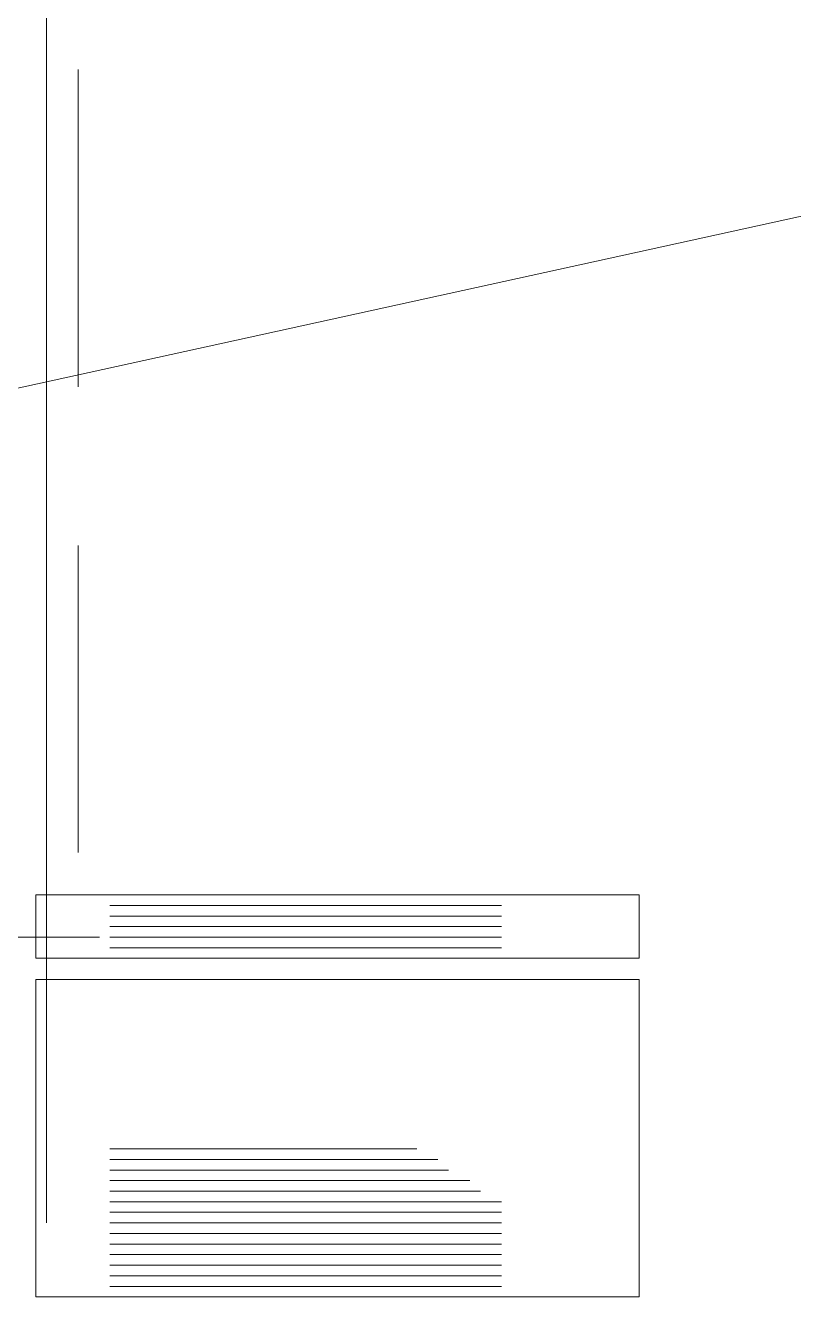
# Model space of a CAD drawing. Header units: metres. Extents: x 1 to 213, y 1 to 147.
# Drawn here: x 84.674 to 85.442, y 98.441 to 99.707 of the extents above; entities that cross this region are included whole.
import ezdxf

# ---------------------------------------------------------------- set-up
doc = ezdxf.new("R2010")
doc.units = ezdxf.units.M
doc.layers.add('00-BASE-ARQUITECTURA', color=8, linetype='Continuous', lineweight=0, plot=False)

msp = doc.modelspace()

# ---------------------------------------------------------------- linework, layer by layer
at = {"layer": '00-BASE-ARQUITECTURA'}
for points in [[(84.6949, 98.5096), (84.6949, 101.0073), (80.4615, 101.0073), (80.5144, 101.0073), (74.0798, 101.0073), (74.0269, 101.0073), (70.6402, 100.9861), (70.6402, 100.0442)], [(81.922, 98.7424), (88.7694, 100.2453)], [(84.7266, 99.3457), (84.7266, 99.6632)], [(84.7266, 98.88), (84.7266, 99.187)], [(84.7583, 98.8377), (84.7689, 98.8377), (84.7795, 98.8377), (84.7901, 98.8377), (84.8007, 98.8377), (84.8113, 98.8377), (84.8218, 98.8377), (84.8324, 98.8377), (84.843, 98.8377), (84.8536, 98.8377), (84.8642, 98.8377), (84.8748, 98.8377), (84.8853, 98.8377), (84.8959, 98.8377), (84.9065, 98.8377), (84.9171, 98.8377), (84.9277, 98.8377), (84.9383, 98.8377), (84.9489, 98.8377), (84.9594, 98.8377), (84.97, 98.8377), (84.9806, 98.8377), (84.9912, 98.8377), (85.0018, 98.8377), (85.0123, 98.8377), (85.0229, 98.8377), (85.0335, 98.8377), (85.0441, 98.8377), (85.0547, 98.8377), (85.0653, 98.8377), (85.0758, 98.8377), (85.0864, 98.8377), (85.097, 98.8377), (85.1076, 98.8377), (85.1182, 98.8377), (85.1288, 98.8377), (85.1393, 98.8377), (85.1499, 98.8377)], [(84.7583, 98.8271), (84.7689, 98.8271), (84.7795, 98.8271), (84.7901, 98.8271), (84.8007, 98.8271), (84.8113, 98.8271), (84.8218, 98.8271), (84.8324, 98.8271), (84.843, 98.8271), (84.8536, 98.8271), (84.8642, 98.8271), (84.8748, 98.8271), (84.8853, 98.8271), (84.8959, 98.8271), (84.9065, 98.8271), (84.9171, 98.8271), (84.9277, 98.8271), (84.9383, 98.8271), (84.9489, 98.8271), (84.9594, 98.8271), (84.97, 98.8271), (84.9806, 98.8271), (84.9912, 98.8271), (85.0018, 98.8271), (85.0123, 98.8271), (85.0229, 98.8271), (85.0335, 98.8271), (85.0441, 98.8271), (85.0547, 98.8271), (85.0653, 98.8271), (85.0758, 98.8271), (85.0864, 98.8271), (85.097, 98.8271), (85.1076, 98.8271), (85.1182, 98.8271), (85.1288, 98.8271), (85.1393, 98.8271), (85.1499, 98.8271)], [(84.7583, 98.8271), (84.7689, 98.8271), (84.7795, 98.8271), (84.7901, 98.8271), (84.8007, 98.8271), (84.8113, 98.8271), (84.8218, 98.8271), (84.8324, 98.8271), (84.843, 98.8271), (84.8536, 98.8271), (84.8642, 98.8271), (84.8748, 98.8271), (84.8853, 98.8271), (84.8959, 98.8271), (84.9065, 98.8271), (84.9171, 98.8271), (84.9277, 98.8271), (84.9383, 98.8271), (84.9489, 98.8271), (84.9594, 98.8271), (84.97, 98.8271), (84.9806, 98.8271), (84.9912, 98.8271), (85.0018, 98.8271), (85.0123, 98.8271), (85.0229, 98.8271), (85.0335, 98.8271), (85.0441, 98.8271), (85.0547, 98.8271), (85.0653, 98.8271), (85.0758, 98.8271), (85.0864, 98.8271), (85.097, 98.8271), (85.1076, 98.8271), (85.1182, 98.8271), (85.1288, 98.8271), (85.1393, 98.8271), (85.1499, 98.8271)], [(84.7583, 98.8165), (84.7689, 98.8165), (84.7795, 98.8165), (84.7901, 98.8165), (84.8007, 98.8165), (84.8113, 98.8165), (84.8218, 98.8165), (84.8324, 98.8165), (84.843, 98.8165), (84.8536, 98.8165), (84.8642, 98.8165), (84.8748, 98.8165), (84.8853, 98.8165), (84.8959, 98.8165), (84.9065, 98.8165), (84.9171, 98.8165), (84.9277, 98.8165), (84.9383, 98.8165), (84.9489, 98.8165), (84.9594, 98.8165), (84.97, 98.8165), (84.9806, 98.8165), (84.9912, 98.8165), (85.0018, 98.8165), (85.0123, 98.8165), (85.0229, 98.8165), (85.0335, 98.8165), (85.0441, 98.8165), (85.0547, 98.8165), (85.0653, 98.8165), (85.0758, 98.8165), (85.0864, 98.8165), (85.097, 98.8165), (85.1076, 98.8165), (85.1182, 98.8165), (85.1288, 98.8165), (85.1393, 98.8165), (85.1499, 98.8165)], [(84.7583, 98.8165), (84.7689, 98.8165), (84.7795, 98.8165), (84.7901, 98.8165), (84.8007, 98.8165), (84.8113, 98.8165), (84.8218, 98.8165), (84.8324, 98.8165), (84.843, 98.8165), (84.8536, 98.8165), (84.8642, 98.8165), (84.8748, 98.8165), (84.8853, 98.8165), (84.8959, 98.8165), (84.9065, 98.8165), (84.9171, 98.8165), (84.9277, 98.8165), (84.9383, 98.8165), (84.9489, 98.8165), (84.9594, 98.8165), (84.97, 98.8165), (84.9806, 98.8165), (84.9912, 98.8165), (85.0018, 98.8165), (85.0123, 98.8165), (85.0229, 98.8165), (85.0335, 98.8165), (85.0441, 98.8165), (85.0547, 98.8165), (85.0653, 98.8165), (85.0758, 98.8165), (85.0864, 98.8165), (85.097, 98.8165), (85.1076, 98.8165), (85.1182, 98.8165), (85.1288, 98.8165), (85.1393, 98.8165), (85.1499, 98.8165)], [(84.7583, 98.8059), (84.7689, 98.8059), (84.7795, 98.8059), (84.7901, 98.8059), (84.8007, 98.8059), (84.8113, 98.8059), (84.8218, 98.8059), (84.8324, 98.8059), (84.843, 98.8059), (84.8536, 98.8059), (84.8642, 98.8059), (84.8748, 98.8059), (84.8853, 98.8059), (84.8959, 98.8059), (84.9065, 98.8059), (84.9171, 98.8059), (84.9277, 98.8059), (84.9383, 98.8059), (84.9489, 98.8059), (84.9594, 98.8059), (84.97, 98.8059), (84.9806, 98.8059), (84.9912, 98.8059), (85.0018, 98.8059), (85.0123, 98.8059), (85.0229, 98.8059), (85.0335, 98.8059), (85.0441, 98.8059), (85.0547, 98.8059), (85.0653, 98.8059), (85.0758, 98.8059), (85.0864, 98.8059), (85.097, 98.8059), (85.1076, 98.8059), (85.1182, 98.8059), (85.1288, 98.8059), (85.1393, 98.8059), (85.1499, 98.8059)], [(84.7583, 98.8059), (84.7689, 98.8059), (84.7795, 98.8059), (84.7901, 98.8059), (84.8007, 98.8059), (84.8113, 98.8059), (84.8218, 98.8059), (84.8324, 98.8059), (84.843, 98.8059), (84.8536, 98.8059), (84.8642, 98.8059), (84.8748, 98.8059), (84.8853, 98.8059), (84.8959, 98.8059), (84.9065, 98.8059), (84.9171, 98.8059), (84.9277, 98.8059), (84.9383, 98.8059), (84.9489, 98.8059), (84.9594, 98.8059), (84.97, 98.8059), (84.9806, 98.8059), (84.9912, 98.8059), (85.0018, 98.8059), (85.0123, 98.8059), (85.0229, 98.8059), (85.0335, 98.8059), (85.0441, 98.8059), (85.0547, 98.8059), (85.0653, 98.8059), (85.0758, 98.8059), (85.0864, 98.8059), (85.097, 98.8059), (85.1076, 98.8059), (85.1182, 98.8059), (85.1288, 98.8059), (85.1393, 98.8059), (85.1499, 98.8059)], [(84.7478, 98.7954), (84.3562, 98.7954)], [(84.7478, 98.7954), (84.3562, 98.7954)], [(84.7478, 98.7954), (84.3562, 98.7954)], [(84.7583, 98.7954), (84.7689, 98.7954), (84.7795, 98.7954), (84.7901, 98.7954), (84.8007, 98.7954), (84.8113, 98.7954), (84.8218, 98.7954), (84.8324, 98.7954), (84.843, 98.7954), (84.8536, 98.7954), (84.8642, 98.7954), (84.8748, 98.7954), (84.8853, 98.7954), (84.8959, 98.7954), (84.9065, 98.7954), (84.9171, 98.7954), (84.9277, 98.7954), (84.9383, 98.7954), (84.9489, 98.7954), (84.9594, 98.7954), (84.97, 98.7954), (84.9806, 98.7954), (84.9912, 98.7954), (85.0018, 98.7954), (85.0123, 98.7954), (85.0229, 98.7954), (85.0335, 98.7954), (85.0441, 98.7954), (85.0547, 98.7954), (85.0653, 98.7954), (85.0758, 98.7954), (85.0864, 98.7954), (85.097, 98.7954), (85.1076, 98.7954), (85.1182, 98.7954), (85.1288, 98.7954), (85.1393, 98.7954), (85.1499, 98.7954)], [(84.7583, 98.7954), (84.7689, 98.7954), (84.7795, 98.7954), (84.7901, 98.7954), (84.8007, 98.7954), (84.8113, 98.7954), (84.8218, 98.7954), (84.8324, 98.7954), (84.843, 98.7954), (84.8536, 98.7954), (84.8642, 98.7954), (84.8748, 98.7954), (84.8853, 98.7954), (84.8959, 98.7954), (84.9065, 98.7954), (84.9171, 98.7954), (84.9277, 98.7954), (84.9383, 98.7954), (84.9489, 98.7954), (84.9594, 98.7954), (84.97, 98.7954), (84.9806, 98.7954), (84.9912, 98.7954), (85.0018, 98.7954), (85.0123, 98.7954), (85.0229, 98.7954), (85.0335, 98.7954), (85.0441, 98.7954), (85.0547, 98.7954), (85.0653, 98.7954), (85.0758, 98.7954), (85.0864, 98.7954), (85.097, 98.7954), (85.1076, 98.7954), (85.1182, 98.7954), (85.1288, 98.7954), (85.1393, 98.7954), (85.1499, 98.7954)], [(84.7583, 98.7848), (84.7689, 98.7848), (84.7795, 98.7848), (84.7901, 98.7848), (84.8007, 98.7848), (84.8113, 98.7848), (84.8218, 98.7848), (84.8324, 98.7848), (84.843, 98.7848), (84.8536, 98.7848), (84.8642, 98.7848), (84.8748, 98.7848), (84.8853, 98.7848), (84.8959, 98.7848), (84.9065, 98.7848), (84.9171, 98.7848), (84.9277, 98.7848), (84.9383, 98.7848), (84.9489, 98.7848), (84.9594, 98.7848), (84.97, 98.7848), (84.9806, 98.7848), (84.9912, 98.7848), (85.0018, 98.7848), (85.0123, 98.7848), (85.0229, 98.7848), (85.0335, 98.7848), (85.0441, 98.7848), (85.0547, 98.7848), (85.0653, 98.7848), (85.0758, 98.7848), (85.0864, 98.7848), (85.097, 98.7848), (85.1076, 98.7848), (85.1182, 98.7848), (85.1288, 98.7848), (85.1393, 98.7848), (85.1499, 98.7848)], [(84.7689, 98.7848), (84.7795, 98.7848), (84.7901, 98.7848), (84.8007, 98.7848), (84.8113, 98.7848), (84.8218, 98.7848), (84.8324, 98.7848), (84.843, 98.7848), (84.8536, 98.7848), (84.8642, 98.7848), (84.8748, 98.7848), (84.8853, 98.7848), (84.8959, 98.7848), (84.9065, 98.7848), (84.9171, 98.7848), (84.9277, 98.7848), (84.9383, 98.7848), (84.9489, 98.7848), (84.9594, 98.7848), (84.97, 98.7848), (84.9806, 98.7848), (84.9912, 98.7848), (85.0018, 98.7848), (85.0123, 98.7848), (85.0229, 98.7848), (85.0335, 98.7848), (85.0441, 98.7848), (85.0547, 98.7848), (85.0653, 98.7848), (85.0758, 98.7848), (85.0864, 98.7848), (85.097, 98.7848), (85.1076, 98.7848), (85.1182, 98.7848), (85.1288, 98.7848), (85.1393, 98.7848), (85.1499, 98.7848)], [(84.7795, 98.7742), (84.7901, 98.7742), (84.8007, 98.7742), (84.8113, 98.7742), (84.8218, 98.7742), (84.8324, 98.7742), (84.843, 98.7742), (84.8536, 98.7742), (84.8642, 98.7742), (84.8748, 98.7742), (84.8853, 98.7742), (84.8959, 98.7742), (84.9065, 98.7742), (84.9171, 98.7742), (84.9277, 98.7742), (84.9383, 98.7742), (84.9489, 98.7742), (84.9594, 98.7742), (84.97, 98.7742), (84.9806, 98.7742), (84.9912, 98.7742), (85.0018, 98.7742), (85.0123, 98.7742), (85.0229, 98.7742), (85.0335, 98.7742), (85.0441, 98.7742), (85.0547, 98.7742), (85.0653, 98.7742), (85.0758, 98.7742), (85.0864, 98.7742), (85.097, 98.7742), (85.1076, 98.7742), (85.1182, 98.7742), (85.1288, 98.7742), (85.1393, 98.7742), (85.1499, 98.7742)], [(84.7795, 98.7742), (84.7901, 98.7742), (84.8007, 98.7742), (84.8113, 98.7742), (84.8218, 98.7742), (84.8324, 98.7742), (84.843, 98.7742), (84.8536, 98.7742), (84.8642, 98.7742), (84.8748, 98.7742), (84.8853, 98.7742), (84.8959, 98.7742), (84.9065, 98.7742), (84.9171, 98.7742), (84.9277, 98.7742), (84.9383, 98.7742), (84.9489, 98.7742), (84.9594, 98.7742), (84.97, 98.7742), (84.9806, 98.7742), (84.9912, 98.7742), (85.0018, 98.7742), (85.0123, 98.7742), (85.0229, 98.7742), (85.0335, 98.7742), (85.0441, 98.7742), (85.0547, 98.7742), (85.0653, 98.7742), (85.0758, 98.7742), (85.0864, 98.7742), (85.097, 98.7742), (85.1076, 98.7742), (85.1182, 98.7742), (85.1288, 98.7742), (85.1393, 98.7742), (85.1499, 98.7742)], [(84.7583, 98.5837), (84.7689, 98.5837), (84.7795, 98.5837), (84.7901, 98.5837), (84.8007, 98.5837), (84.8113, 98.5837), (84.8218, 98.5837), (84.8324, 98.5837), (84.843, 98.5837), (84.8536, 98.5837), (84.8642, 98.5837), (84.8748, 98.5837), (84.8853, 98.5837), (84.8959, 98.5837), (84.9065, 98.5837), (84.9171, 98.5837), (84.9277, 98.5837), (84.9383, 98.5837), (84.9489, 98.5837), (84.9594, 98.5837), (84.97, 98.5837), (84.9806, 98.5837), (84.9912, 98.5837), (85.0018, 98.5837), (85.0123, 98.5837), (85.0229, 98.5837), (85.0335, 98.5837), (85.0441, 98.5837), (85.0547, 98.5837), (85.0653, 98.5837)], [(84.7583, 98.5731), (84.7689, 98.5731), (84.7795, 98.5731), (84.7901, 98.5731), (84.8007, 98.5731), (84.8113, 98.5731), (84.8218, 98.5731), (84.8324, 98.5731), (84.843, 98.5731), (84.8536, 98.5731), (84.8642, 98.5731), (84.8748, 98.5731), (84.8853, 98.5731), (84.8959, 98.5731), (84.9065, 98.5731), (84.9171, 98.5731), (84.9277, 98.5731), (84.9383, 98.5731), (84.9489, 98.5731), (84.9594, 98.5731), (84.97, 98.5731), (84.9806, 98.5731), (84.9912, 98.5731), (85.0018, 98.5731), (85.0123, 98.5731), (85.0229, 98.5731), (85.0335, 98.5731), (85.0441, 98.5731), (85.0547, 98.5731), (85.0653, 98.5731), (85.0758, 98.5731)], [(84.7583, 98.5731), (84.7689, 98.5731), (84.7795, 98.5731), (84.7901, 98.5731), (84.8007, 98.5731), (84.8113, 98.5731), (84.8218, 98.5731), (84.8324, 98.5731), (84.843, 98.5731), (84.8536, 98.5731), (84.8642, 98.5731), (84.8748, 98.5731), (84.8853, 98.5731), (84.8959, 98.5731), (84.9065, 98.5731), (84.9171, 98.5731), (84.9277, 98.5731), (84.9383, 98.5731), (84.9489, 98.5731), (84.9594, 98.5731), (84.97, 98.5731), (84.9806, 98.5731), (84.9912, 98.5731), (85.0018, 98.5731), (85.0123, 98.5731), (85.0229, 98.5731), (85.0335, 98.5731), (85.0441, 98.5731), (85.0547, 98.5731), (85.0653, 98.5731), (85.0758, 98.5731), (85.0864, 98.5731)], [(84.7583, 98.5625), (84.7689, 98.5625), (84.7795, 98.5625), (84.7901, 98.5625), (84.8007, 98.5625), (84.8113, 98.5625), (84.8218, 98.5625), (84.8324, 98.5625), (84.843, 98.5625), (84.8536, 98.5625), (84.8642, 98.5625), (84.8748, 98.5625), (84.8853, 98.5625), (84.8959, 98.5625), (84.9065, 98.5625), (84.9171, 98.5625), (84.9277, 98.5625), (84.9383, 98.5625), (84.9489, 98.5625), (84.9594, 98.5625), (84.97, 98.5625), (84.9806, 98.5625), (84.9912, 98.5625), (85.0018, 98.5625), (85.0123, 98.5625), (85.0229, 98.5625), (85.0335, 98.5625), (85.0441, 98.5625), (85.0547, 98.5625), (85.0653, 98.5625), (85.0758, 98.5625), (85.0864, 98.5625)], [(84.7583, 98.5625), (84.7689, 98.5625), (84.7795, 98.5625), (84.7901, 98.5625), (84.8007, 98.5625), (84.8113, 98.5625), (84.8218, 98.5625), (84.8324, 98.5625), (84.843, 98.5625), (84.8536, 98.5625), (84.8642, 98.5625), (84.8748, 98.5625), (84.8853, 98.5625), (84.8959, 98.5625), (84.9065, 98.5625), (84.9171, 98.5625), (84.9277, 98.5625), (84.9383, 98.5625), (84.9489, 98.5625), (84.9594, 98.5625), (84.97, 98.5625), (84.9806, 98.5625), (84.9912, 98.5625), (85.0018, 98.5625), (85.0123, 98.5625), (85.0229, 98.5625), (85.0335, 98.5625), (85.0441, 98.5625), (85.0547, 98.5625), (85.0653, 98.5625), (85.0758, 98.5625), (85.0864, 98.5625), (85.097, 98.5625)], [(84.7583, 98.5519), (84.7689, 98.5519), (84.7795, 98.5519), (84.7901, 98.5519), (84.8007, 98.5519), (84.8113, 98.5519), (84.8218, 98.5519), (84.8324, 98.5519), (84.843, 98.5519), (84.8536, 98.5519), (84.8642, 98.5519), (84.8748, 98.5519), (84.8853, 98.5519), (84.8959, 98.5519), (84.9065, 98.5519), (84.9171, 98.5519), (84.9277, 98.5519), (84.9383, 98.5519), (84.9489, 98.5519), (84.9594, 98.5519), (84.97, 98.5519), (84.9806, 98.5519), (84.9912, 98.5519), (85.0018, 98.5519), (85.0123, 98.5519), (85.0229, 98.5519), (85.0335, 98.5519), (85.0441, 98.5519), (85.0547, 98.5519), (85.0653, 98.5519), (85.0758, 98.5519), (85.0864, 98.5519), (85.097, 98.5519), (85.1076, 98.5519)], [(84.7583, 98.5519), (84.7689, 98.5519), (84.7795, 98.5519), (84.7901, 98.5519), (84.8007, 98.5519), (84.8113, 98.5519), (84.8218, 98.5519), (84.8324, 98.5519), (84.843, 98.5519), (84.8536, 98.5519), (84.8642, 98.5519), (84.8748, 98.5519), (84.8853, 98.5519), (84.8959, 98.5519), (84.9065, 98.5519), (84.9171, 98.5519), (84.9277, 98.5519), (84.9383, 98.5519), (84.9489, 98.5519), (84.9594, 98.5519), (84.97, 98.5519), (84.9806, 98.5519), (84.9912, 98.5519), (85.0018, 98.5519), (85.0123, 98.5519), (85.0229, 98.5519), (85.0335, 98.5519), (85.0441, 98.5519), (85.0547, 98.5519), (85.0653, 98.5519), (85.0758, 98.5519), (85.0864, 98.5519), (85.097, 98.5519), (85.1076, 98.5519), (85.1182, 98.5519)], [(84.7583, 98.5414), (84.7689, 98.5414), (84.7795, 98.5414), (84.7901, 98.5414), (84.8007, 98.5414), (84.8113, 98.5414), (84.8218, 98.5414), (84.8324, 98.5414), (84.843, 98.5414), (84.8536, 98.5414), (84.8642, 98.5414), (84.8748, 98.5414), (84.8853, 98.5414), (84.8959, 98.5414), (84.9065, 98.5414), (84.9171, 98.5414), (84.9277, 98.5414), (84.9383, 98.5414), (84.9489, 98.5414), (84.9594, 98.5414), (84.97, 98.5414), (84.9806, 98.5414), (84.9912, 98.5414), (85.0018, 98.5414), (85.0123, 98.5414), (85.0229, 98.5414), (85.0335, 98.5414), (85.0441, 98.5414), (85.0547, 98.5414), (85.0653, 98.5414), (85.0758, 98.5414), (85.0864, 98.5414), (85.097, 98.5414), (85.1076, 98.5414), (85.1182, 98.5414)], [(84.7583, 98.5414), (84.7689, 98.5414), (84.7795, 98.5414), (84.7901, 98.5414), (84.8007, 98.5414), (84.8113, 98.5414), (84.8218, 98.5414), (84.8324, 98.5414), (84.843, 98.5414), (84.8536, 98.5414), (84.8642, 98.5414), (84.8748, 98.5414), (84.8853, 98.5414), (84.8959, 98.5414), (84.9065, 98.5414), (84.9171, 98.5414), (84.9277, 98.5414), (84.9383, 98.5414), (84.9489, 98.5414), (84.9594, 98.5414), (84.97, 98.5414), (84.9806, 98.5414), (84.9912, 98.5414), (85.0018, 98.5414), (85.0123, 98.5414), (85.0229, 98.5414), (85.0335, 98.5414), (85.0441, 98.5414), (85.0547, 98.5414), (85.0653, 98.5414), (85.0758, 98.5414), (85.0864, 98.5414), (85.097, 98.5414), (85.1076, 98.5414), (85.1182, 98.5414), (85.1288, 98.5414)], [(84.7583, 98.5308), (84.7689, 98.5308), (84.7795, 98.5308), (84.7901, 98.5308), (84.8007, 98.5308), (84.8113, 98.5308), (84.8218, 98.5308), (84.8324, 98.5308), (84.843, 98.5308), (84.8536, 98.5308), (84.8642, 98.5308), (84.8748, 98.5308), (84.8853, 98.5308), (84.8959, 98.5308), (84.9065, 98.5308), (84.9171, 98.5308), (84.9277, 98.5308), (84.9383, 98.5308), (84.9489, 98.5308), (84.9594, 98.5308), (84.97, 98.5308), (84.9806, 98.5308), (84.9912, 98.5308), (85.0018, 98.5308), (85.0123, 98.5308), (85.0229, 98.5308), (85.0335, 98.5308), (85.0441, 98.5308), (85.0547, 98.5308), (85.0653, 98.5308), (85.0758, 98.5308), (85.0864, 98.5308), (85.097, 98.5308), (85.1076, 98.5308), (85.1182, 98.5308), (85.1288, 98.5308), (85.1393, 98.5308)], [(84.7583, 98.5308), (84.7689, 98.5308), (84.7795, 98.5308), (84.7901, 98.5308), (84.8007, 98.5308), (84.8113, 98.5308), (84.8218, 98.5308), (84.8324, 98.5308), (84.843, 98.5308), (84.8536, 98.5308), (84.8642, 98.5308), (84.8748, 98.5308), (84.8853, 98.5308), (84.8959, 98.5308), (84.9065, 98.5308), (84.9171, 98.5308), (84.9277, 98.5308), (84.9383, 98.5308), (84.9489, 98.5308), (84.9594, 98.5308), (84.97, 98.5308), (84.9806, 98.5308), (84.9912, 98.5308), (85.0018, 98.5308), (85.0123, 98.5308), (85.0229, 98.5308), (85.0335, 98.5308), (85.0441, 98.5308), (85.0547, 98.5308), (85.0653, 98.5308), (85.0758, 98.5308), (85.0864, 98.5308), (85.097, 98.5308), (85.1076, 98.5308), (85.1182, 98.5308), (85.1288, 98.5308), (85.1393, 98.5308), (85.1499, 98.5308)], [(84.7583, 98.5202), (84.7689, 98.5202), (84.7795, 98.5202), (84.7901, 98.5202), (84.8007, 98.5202), (84.8113, 98.5202), (84.8218, 98.5202), (84.8324, 98.5202), (84.843, 98.5202), (84.8536, 98.5202), (84.8642, 98.5202), (84.8748, 98.5202), (84.8853, 98.5202), (84.8959, 98.5202), (84.9065, 98.5202), (84.9171, 98.5202), (84.9277, 98.5202), (84.9383, 98.5202), (84.9489, 98.5202), (84.9594, 98.5202), (84.97, 98.5202), (84.9806, 98.5202), (84.9912, 98.5202), (85.0018, 98.5202), (85.0123, 98.5202), (85.0229, 98.5202), (85.0335, 98.5202), (85.0441, 98.5202), (85.0547, 98.5202), (85.0653, 98.5202), (85.0758, 98.5202), (85.0864, 98.5202), (85.097, 98.5202), (85.1076, 98.5202), (85.1182, 98.5202), (85.1288, 98.5202), (85.1393, 98.5202), (85.1499, 98.5202)], [(84.7583, 98.5202), (84.7689, 98.5202), (84.7795, 98.5202), (84.7901, 98.5202), (84.8007, 98.5202), (84.8113, 98.5202), (84.8218, 98.5202), (84.8324, 98.5202), (84.843, 98.5202), (84.8536, 98.5202), (84.8642, 98.5202), (84.8748, 98.5202), (84.8853, 98.5202), (84.8959, 98.5202), (84.9065, 98.5202), (84.9171, 98.5202), (84.9277, 98.5202), (84.9383, 98.5202), (84.9489, 98.5202), (84.9594, 98.5202), (84.97, 98.5202), (84.9806, 98.5202), (84.9912, 98.5202), (85.0018, 98.5202), (85.0123, 98.5202), (85.0229, 98.5202), (85.0335, 98.5202), (85.0441, 98.5202), (85.0547, 98.5202), (85.0653, 98.5202), (85.0758, 98.5202), (85.0864, 98.5202), (85.097, 98.5202), (85.1076, 98.5202), (85.1182, 98.5202), (85.1288, 98.5202), (85.1393, 98.5202), (85.1499, 98.5202)], [(84.7583, 98.5096), (84.7689, 98.5096), (84.7795, 98.5096), (84.7901, 98.5096), (84.8007, 98.5096), (84.8113, 98.5096), (84.8218, 98.5096), (84.8324, 98.5096), (84.843, 98.5096), (84.8536, 98.5096), (84.8642, 98.5096), (84.8748, 98.5096), (84.8853, 98.5096), (84.8959, 98.5096), (84.9065, 98.5096), (84.9171, 98.5096), (84.9277, 98.5096), (84.9383, 98.5096), (84.9489, 98.5096), (84.9594, 98.5096), (84.97, 98.5096), (84.9806, 98.5096), (84.9912, 98.5096), (85.0018, 98.5096), (85.0123, 98.5096), (85.0229, 98.5096), (85.0335, 98.5096), (85.0441, 98.5096), (85.0547, 98.5096), (85.0653, 98.5096), (85.0758, 98.5096), (85.0864, 98.5096), (85.097, 98.5096), (85.1076, 98.5096), (85.1182, 98.5096), (85.1288, 98.5096), (85.1393, 98.5096), (85.1499, 98.5096)], [(84.7583, 98.5096), (84.7689, 98.5096), (84.7795, 98.5096), (84.7901, 98.5096), (84.8007, 98.5096), (84.8113, 98.5096), (84.8218, 98.5096), (84.8324, 98.5096), (84.843, 98.5096), (84.8536, 98.5096), (84.8642, 98.5096), (84.8748, 98.5096), (84.8853, 98.5096), (84.8959, 98.5096), (84.9065, 98.5096), (84.9171, 98.5096), (84.9277, 98.5096), (84.9383, 98.5096), (84.9489, 98.5096), (84.9594, 98.5096), (84.97, 98.5096), (84.9806, 98.5096), (84.9912, 98.5096), (85.0018, 98.5096), (85.0123, 98.5096), (85.0229, 98.5096), (85.0335, 98.5096), (85.0441, 98.5096), (85.0547, 98.5096), (85.0653, 98.5096), (85.0758, 98.5096), (85.0864, 98.5096), (85.097, 98.5096), (85.1076, 98.5096), (85.1182, 98.5096), (85.1288, 98.5096), (85.1393, 98.5096), (85.1499, 98.5096)], [(84.7583, 98.499), (84.7689, 98.499), (84.7795, 98.499), (84.7901, 98.499), (84.8007, 98.499), (84.8113, 98.499), (84.8218, 98.499), (84.8324, 98.499), (84.843, 98.499), (84.8536, 98.499), (84.8642, 98.499), (84.8748, 98.499), (84.8853, 98.499), (84.8959, 98.499), (84.9065, 98.499), (84.9171, 98.499), (84.9277, 98.499), (84.9383, 98.499), (84.9489, 98.499), (84.9594, 98.499), (84.97, 98.499), (84.9806, 98.499), (84.9912, 98.499), (85.0018, 98.499), (85.0123, 98.499), (85.0229, 98.499), (85.0335, 98.499), (85.0441, 98.499), (85.0547, 98.499), (85.0653, 98.499), (85.0758, 98.499), (85.0864, 98.499), (85.097, 98.499), (85.1076, 98.499), (85.1182, 98.499), (85.1288, 98.499), (85.1393, 98.499), (85.1499, 98.499)], [(84.7583, 98.499), (84.7689, 98.499), (84.7795, 98.499), (84.7901, 98.499), (84.8007, 98.499), (84.8113, 98.499), (84.8218, 98.499), (84.8324, 98.499), (84.843, 98.499), (84.8536, 98.499), (84.8642, 98.499), (84.8748, 98.499), (84.8853, 98.499), (84.8959, 98.499), (84.9065, 98.499), (84.9171, 98.499), (84.9277, 98.499), (84.9383, 98.499), (84.9489, 98.499), (84.9594, 98.499), (84.97, 98.499), (84.9806, 98.499), (84.9912, 98.499), (85.0018, 98.499), (85.0123, 98.499), (85.0229, 98.499), (85.0335, 98.499), (85.0441, 98.499), (85.0547, 98.499), (85.0653, 98.499), (85.0758, 98.499), (85.0864, 98.499), (85.097, 98.499), (85.1076, 98.499), (85.1182, 98.499), (85.1288, 98.499), (85.1393, 98.499), (85.1499, 98.499)], [(84.7583, 98.4884), (84.7689, 98.4884), (84.7795, 98.4884), (84.7901, 98.4884), (84.8007, 98.4884), (84.8113, 98.4884), (84.8218, 98.4884), (84.8324, 98.4884), (84.843, 98.4884), (84.8536, 98.4884), (84.8642, 98.4884), (84.8748, 98.4884), (84.8853, 98.4884), (84.8959, 98.4884), (84.9065, 98.4884), (84.9171, 98.4884), (84.9277, 98.4884), (84.9383, 98.4884), (84.9489, 98.4884), (84.9594, 98.4884), (84.97, 98.4884), (84.9806, 98.4884), (84.9912, 98.4884), (85.0018, 98.4884), (85.0123, 98.4884), (85.0229, 98.4884), (85.0335, 98.4884), (85.0441, 98.4884), (85.0547, 98.4884), (85.0653, 98.4884), (85.0758, 98.4884), (85.0864, 98.4884), (85.097, 98.4884), (85.1076, 98.4884), (85.1182, 98.4884), (85.1288, 98.4884), (85.1393, 98.4884), (85.1499, 98.4884)], [(84.7583, 98.4884), (84.7689, 98.4884), (84.7795, 98.4884), (84.7901, 98.4884), (84.8007, 98.4884), (84.8113, 98.4884), (84.8218, 98.4884), (84.8324, 98.4884), (84.843, 98.4884), (84.8536, 98.4884), (84.8642, 98.4884), (84.8748, 98.4884), (84.8853, 98.4884), (84.8959, 98.4884), (84.9065, 98.4884), (84.9171, 98.4884), (84.9277, 98.4884), (84.9383, 98.4884), (84.9489, 98.4884), (84.9594, 98.4884), (84.97, 98.4884), (84.9806, 98.4884), (84.9912, 98.4884), (85.0018, 98.4884), (85.0123, 98.4884), (85.0229, 98.4884), (85.0335, 98.4884), (85.0441, 98.4884), (85.0547, 98.4884), (85.0653, 98.4884), (85.0758, 98.4884), (85.0864, 98.4884), (85.097, 98.4884), (85.1076, 98.4884), (85.1182, 98.4884), (85.1288, 98.4884), (85.1393, 98.4884), (85.1499, 98.4884)], [(84.7583, 98.4884), (84.7689, 98.4884), (84.7795, 98.4884), (84.7901, 98.4884), (84.8007, 98.4884), (84.8113, 98.4884), (84.8218, 98.4884), (84.8324, 98.4884), (84.843, 98.4884), (84.8536, 98.4884), (84.8642, 98.4884), (84.8748, 98.4884), (84.8853, 98.4884), (84.8959, 98.4884), (84.9065, 98.4884), (84.9171, 98.4884), (84.9277, 98.4884), (84.9383, 98.4884), (84.9489, 98.4884), (84.9594, 98.4884), (84.97, 98.4884), (84.9806, 98.4884), (84.9912, 98.4884), (85.0018, 98.4884), (85.0123, 98.4884), (85.0229, 98.4884), (85.0335, 98.4884), (85.0441, 98.4884), (85.0547, 98.4884), (85.0653, 98.4884), (85.0758, 98.4884), (85.0864, 98.4884), (85.097, 98.4884), (85.1076, 98.4884), (85.1182, 98.4884), (85.1288, 98.4884), (85.1393, 98.4884), (85.1499, 98.4884)], [(84.7583, 98.4779), (84.7689, 98.4779), (84.7795, 98.4779), (84.7901, 98.4779), (84.8007, 98.4779), (84.8113, 98.4779), (84.8218, 98.4779), (84.8324, 98.4779), (84.843, 98.4779), (84.8536, 98.4779), (84.8642, 98.4779), (84.8748, 98.4779), (84.8853, 98.4779), (84.8959, 98.4779), (84.9065, 98.4779), (84.9171, 98.4779), (84.9277, 98.4779), (84.9383, 98.4779), (84.9489, 98.4779), (84.9594, 98.4779), (84.97, 98.4779), (84.9806, 98.4779), (84.9912, 98.4779), (85.0018, 98.4779), (85.0123, 98.4779), (85.0229, 98.4779), (85.0335, 98.4779), (85.0441, 98.4779), (85.0547, 98.4779), (85.0653, 98.4779), (85.0758, 98.4779), (85.0864, 98.4779), (85.097, 98.4779), (85.1076, 98.4779), (85.1182, 98.4779), (85.1288, 98.4779), (85.1393, 98.4779), (85.1499, 98.4779)], [(84.7583, 98.4779), (84.7689, 98.4779), (84.7795, 98.4779), (84.7901, 98.4779), (84.8007, 98.4779), (84.8113, 98.4779), (84.8218, 98.4779), (84.8324, 98.4779), (84.843, 98.4779), (84.8536, 98.4779), (84.8642, 98.4779), (84.8748, 98.4779), (84.8853, 98.4779), (84.8959, 98.4779), (84.9065, 98.4779), (84.9171, 98.4779), (84.9277, 98.4779), (84.9383, 98.4779), (84.9489, 98.4779), (84.9594, 98.4779), (84.97, 98.4779), (84.9806, 98.4779), (84.9912, 98.4779), (85.0018, 98.4779), (85.0123, 98.4779), (85.0229, 98.4779), (85.0335, 98.4779), (85.0441, 98.4779), (85.0547, 98.4779), (85.0653, 98.4779), (85.0758, 98.4779), (85.0864, 98.4779), (85.097, 98.4779), (85.1076, 98.4779), (85.1182, 98.4779), (85.1288, 98.4779), (85.1393, 98.4779), (85.1499, 98.4779)], [(84.7583, 98.4673), (84.7689, 98.4673), (84.7795, 98.4673), (84.7901, 98.4673), (84.8007, 98.4673), (84.8113, 98.4673), (84.8218, 98.4673), (84.8324, 98.4673), (84.843, 98.4673), (84.8536, 98.4673), (84.8642, 98.4673), (84.8748, 98.4673), (84.8853, 98.4673), (84.8959, 98.4673), (84.9065, 98.4673), (84.9171, 98.4673), (84.9277, 98.4673), (84.9383, 98.4673), (84.9489, 98.4673), (84.9594, 98.4673), (84.97, 98.4673), (84.9806, 98.4673), (84.9912, 98.4673), (85.0018, 98.4673), (85.0123, 98.4673), (85.0229, 98.4673), (85.0335, 98.4673), (85.0441, 98.4673), (85.0547, 98.4673), (85.0653, 98.4673), (85.0758, 98.4673), (85.0864, 98.4673), (85.097, 98.4673), (85.1076, 98.4673), (85.1182, 98.4673), (85.1288, 98.4673), (85.1393, 98.4673), (85.1499, 98.4673)], [(84.7583, 98.4673), (84.7689, 98.4673), (84.7795, 98.4673), (84.7901, 98.4673), (84.8007, 98.4673), (84.8113, 98.4673), (84.8218, 98.4673), (84.8324, 98.4673), (84.843, 98.4673), (84.8536, 98.4673), (84.8642, 98.4673), (84.8748, 98.4673), (84.8853, 98.4673), (84.8959, 98.4673), (84.9065, 98.4673), (84.9171, 98.4673), (84.9277, 98.4673), (84.9383, 98.4673), (84.9489, 98.4673), (84.9594, 98.4673), (84.97, 98.4673), (84.9806, 98.4673), (84.9912, 98.4673), (85.0018, 98.4673), (85.0123, 98.4673), (85.0229, 98.4673), (85.0335, 98.4673), (85.0441, 98.4673), (85.0547, 98.4673), (85.0653, 98.4673), (85.0758, 98.4673), (85.0864, 98.4673), (85.097, 98.4673), (85.1076, 98.4673), (85.1182, 98.4673), (85.1288, 98.4673), (85.1393, 98.4673), (85.1499, 98.4673)], [(84.7583, 98.4567), (84.7689, 98.4567), (84.7795, 98.4567), (84.7901, 98.4567), (84.8007, 98.4567), (84.8113, 98.4567), (84.8218, 98.4567), (84.8324, 98.4567), (84.843, 98.4567), (84.8536, 98.4567), (84.8642, 98.4567), (84.8748, 98.4567), (84.8853, 98.4567), (84.8959, 98.4567), (84.9065, 98.4567), (84.9171, 98.4567), (84.9277, 98.4567), (84.9383, 98.4567), (84.9489, 98.4567), (84.9594, 98.4567), (84.97, 98.4567), (84.9806, 98.4567), (84.9912, 98.4567), (85.0018, 98.4567), (85.0123, 98.4567), (85.0229, 98.4567), (85.0335, 98.4567), (85.0441, 98.4567), (85.0547, 98.4567), (85.0653, 98.4567), (85.0758, 98.4567), (85.0864, 98.4567), (85.097, 98.4567), (85.1076, 98.4567), (85.1182, 98.4567), (85.1288, 98.4567), (85.1393, 98.4567), (85.1499, 98.4567)], [(84.7583, 98.4567), (84.7689, 98.4567), (84.7795, 98.4567), (84.7901, 98.4567), (84.8007, 98.4567), (84.8113, 98.4567), (84.8218, 98.4567), (84.8324, 98.4567), (84.843, 98.4567), (84.8536, 98.4567), (84.8642, 98.4567), (84.8748, 98.4567), (84.8853, 98.4567), (84.8959, 98.4567), (84.9065, 98.4567), (84.9171, 98.4567), (84.9277, 98.4567), (84.9383, 98.4567), (84.9489, 98.4567), (84.9594, 98.4567), (84.97, 98.4567), (84.9806, 98.4567), (84.9912, 98.4567), (85.0018, 98.4567), (85.0123, 98.4567), (85.0229, 98.4567), (85.0335, 98.4567), (85.0441, 98.4567), (85.0547, 98.4567), (85.0653, 98.4567), (85.0758, 98.4567), (85.0864, 98.4567), (85.097, 98.4567), (85.1076, 98.4567), (85.1182, 98.4567), (85.1288, 98.4567), (85.1393, 98.4567), (85.1499, 98.4567)], [(84.7583, 98.4461), (84.7689, 98.4461), (84.7795, 98.4461), (84.7901, 98.4461), (84.8007, 98.4461), (84.8113, 98.4461), (84.8218, 98.4461), (84.8324, 98.4461), (84.843, 98.4461), (84.8536, 98.4461), (84.8642, 98.4461), (84.8748, 98.4461), (84.8853, 98.4461), (84.8959, 98.4461), (84.9065, 98.4461), (84.9171, 98.4461), (84.9277, 98.4461), (84.9383, 98.4461), (84.9489, 98.4461), (84.9594, 98.4461), (84.97, 98.4461), (84.9806, 98.4461), (84.9912, 98.4461), (85.0018, 98.4461), (85.0123, 98.4461), (85.0229, 98.4461), (85.0335, 98.4461), (85.0441, 98.4461), (85.0547, 98.4461), (85.0653, 98.4461), (85.0758, 98.4461), (85.0864, 98.4461), (85.097, 98.4461), (85.1076, 98.4461), (85.1182, 98.4461), (85.1288, 98.4461), (85.1393, 98.4461), (85.1499, 98.4461)], [(84.7583, 98.4461), (84.7689, 98.4461), (84.7795, 98.4461), (84.7901, 98.4461), (84.8007, 98.4461), (84.8113, 98.4461), (84.8218, 98.4461), (84.8324, 98.4461), (84.843, 98.4461), (84.8536, 98.4461), (84.8642, 98.4461), (84.8748, 98.4461), (84.8853, 98.4461), (84.8959, 98.4461), (84.9065, 98.4461), (84.9171, 98.4461), (84.9277, 98.4461), (84.9383, 98.4461), (84.9489, 98.4461), (84.9594, 98.4461), (84.97, 98.4461), (84.9806, 98.4461), (84.9912, 98.4461), (85.0018, 98.4461), (85.0123, 98.4461), (85.0229, 98.4461), (85.0335, 98.4461), (85.0441, 98.4461), (85.0547, 98.4461), (85.0653, 98.4461), (85.0758, 98.4461), (85.0864, 98.4461), (85.097, 98.4461), (85.1076, 98.4461), (85.1182, 98.4461), (85.1288, 98.4461), (85.1393, 98.4461), (85.1499, 98.4461)]]:
    msp.add_lwpolyline(points, dxfattribs=at)
for points in [[(85.2875, 98.7742), (85.2875, 98.8377), (84.6843, 98.8377), (84.6843, 98.7742)], [(85.2875, 98.4355), (85.2875, 98.753), (84.6843, 98.753), (84.6843, 98.4355)]]:
    msp.add_lwpolyline(points, close=True, dxfattribs=at)

doc.saveas('drawing.dxf')
